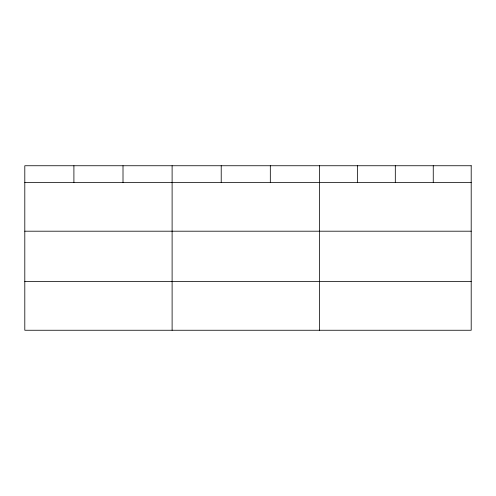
<?xml version="1.0" encoding="UTF-8"?>
<svg xmlns="http://www.w3.org/2000/svg" width="496" height="496" viewBox="0 0 496 496"><rect width="100%" height="100%" fill="white"/><g stroke="black" fill="none" stroke-linecap="round" stroke-linejoin="round"><path stroke-width="0.74" d="M24.8 182.416L471.2 182.416M24.8 231.198L471.2 231.198M24.8 281.468L471.2 281.468M433.256 165.745L433.256 182.416M395.312 165.745L395.312 182.416M357.368 165.745L357.368 182.416M319.424 165.745L319.424 330.255M270.32 165.745L270.32 182.416M221.216 165.745L221.216 182.416M172.112 165.745L172.112 330.255M123.008 165.745L123.008 182.416M73.904 165.745L73.904 182.416M471.2 165.745L24.8 165.745L24.8 330.255L471.2 330.255L471.2 165.745"/></g></svg>
